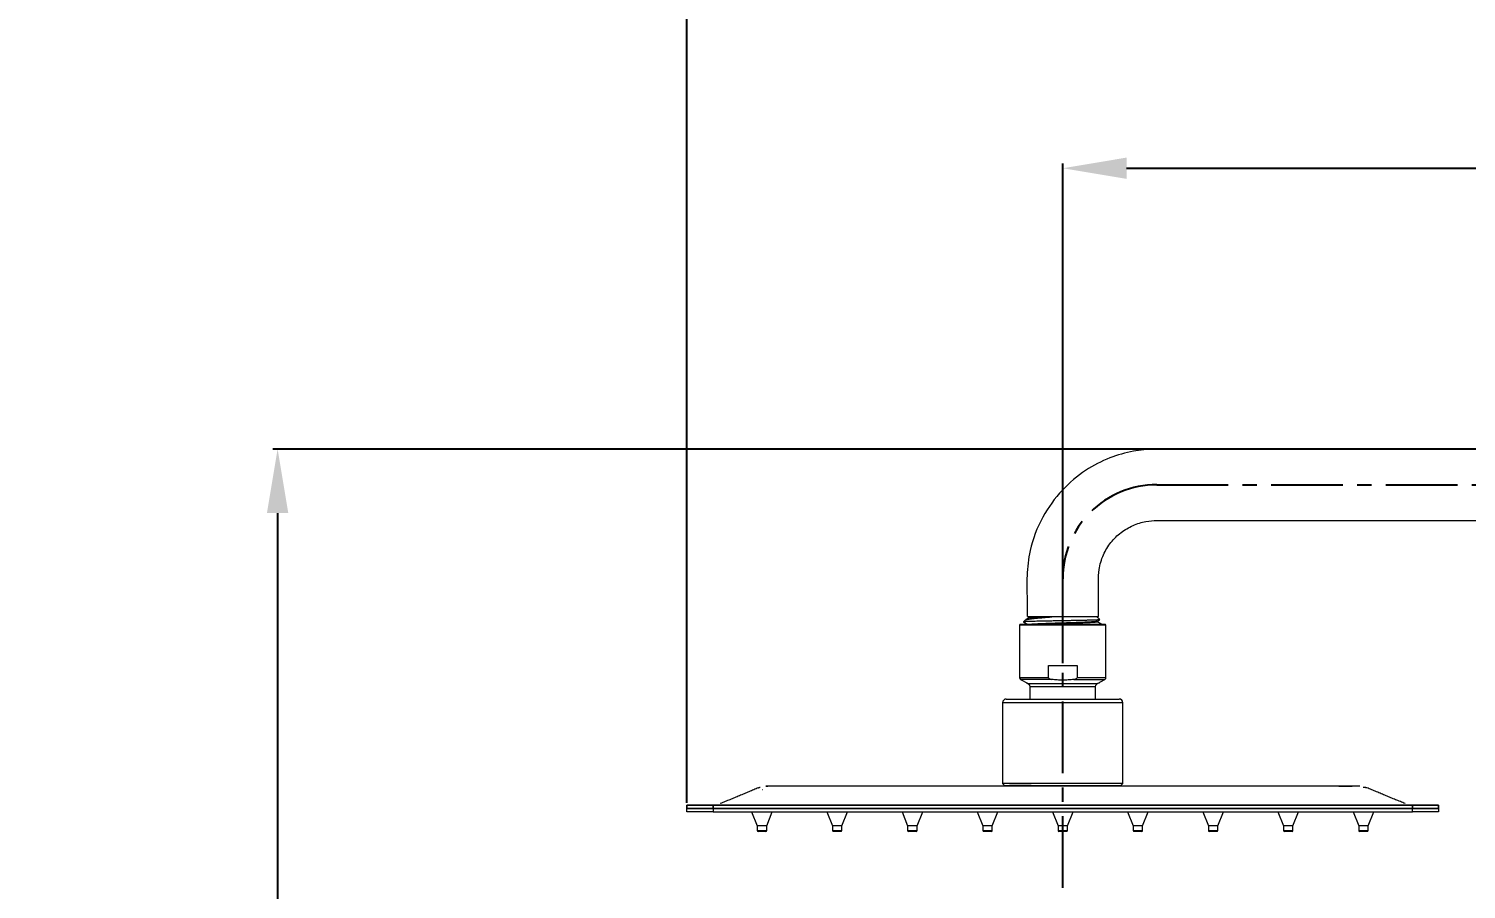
# Model space of a CAD drawing. Header units: millimetres. Extents: x 2915 to 5291, y 1031 to 4391.
# Drawn here: x 4157.3 to 4539.6, y 3016.4 to 3245.3 of the extents above; entities that cross this region are included whole.
import ezdxf

# ---------------------------------------------------------------- set-up
doc = ezdxf.new("R2010")
doc.units = ezdxf.units.MM
doc.linetypes.add('CENTERX2', pattern=[20.32, 12.7, -2.54, 2.54, -2.54])
doc.layers.add('CENTER', color=1, linetype='CENTERX2')
doc.styles.get("Standard").update_dxf_attribs({"font": 'arial.ttf'})
doc.dimstyles.new('ISO-25', dxfattribs={"dimtxt": 17, "dimasz": 17, "dimexe": 1.25, "dimexo": 0.625, "dimgap": 5, "dimtad": 1, "dimtih": 1, "dimtoh": 1, "dimdec": 1, "dimdsep": 46, "dimtxsty": 'Standard', "dimcen": 0, "dimclrd": 3, "dimclre": 3, "dimclrt": 4, "dimadec": 0, "dimazin": 0, "dimtfac": 1, "dimtdec": 1, "dimtmove": 0, "dimatfit": 3, "dimfxl": 1, "dimarcsym": 0})

# ---------------------------------------------------------------- blocks, each defined once
blk = doc.blocks.new('*D4')
at = {"color": 3, "lineweight": -2, "transparency": 16777216}
for p, q in [((4332.29, 3039.37), (4332.29, 3286.19)), ((4349.29, 3284.94), (4572.27, 3284.94)), ((4862.62, 3284.94), (4639.64, 3284.94)), ((4879.62, 2887.91), (4879.62, 3286.19))]:
    blk.add_line(p, q, dxfattribs=at)
at = {"color": 3, "transparency": 16777216}
for points in [[(4349.29, 3287.77), (4349.29, 3282.11), (4332.29, 3284.94)], [(4862.62, 3287.77), (4862.62, 3282.11), (4879.62, 3284.94)]]:
    blk.add_solid(points, dxfattribs=at)
at = {"layer": 'Defpoints', "color": 0, "transparency": 16777216}
for p in [(4332.29, 3284.94), (4332.29, 3038.75), (4879.62, 2887.29)]:
    blk.add_point(p, dxfattribs=at)
at = {"color": 4, "transparency": 16777216, "insert": (4605.95, 3284.94), "char_height": 17, "attachment_point": 5}
blk.add_mtext('547.3', dxfattribs=at)
blk = doc.blocks.new('*D5')
at = {"color": 3, "lineweight": -2, "transparency": 16777216}
for p, q in [((4432.29, 3076.47), (4432.29, 3209.42)), ((4449.29, 3208.17), (4583.55, 3208.17)), ((4765.31, 3208.17), (4631.04, 3208.17)), ((4782.31, 3076.44), (4782.31, 3209.42))]:
    blk.add_line(p, q, dxfattribs=at)
at = {"color": 3, "transparency": 16777216}
for points in [[(4449.29, 3211.01), (4449.29, 3205.34), (4432.29, 3208.17)], [(4765.31, 3211.01), (4765.31, 3205.34), (4782.31, 3208.17)]]:
    blk.add_solid(points, dxfattribs=at)
at = {"layer": 'Defpoints', "color": 0, "transparency": 16777216}
for p in [(4782.31, 3208.17), (4432.29, 3075.85), (4782.31, 3075.82)]:
    blk.add_point(p, dxfattribs=at)
at = {"color": 4, "transparency": 16777216, "insert": (4607.3, 3208.17), "char_height": 17, "attachment_point": 5}
blk.add_mtext('350', dxfattribs=at)
blk = doc.blocks.new('*D11')
at = {"color": 3, "lineweight": -2, "transparency": 16777216}
for p, q in [((4462.48, 3133.45), (4222.2, 3133.45)), ((4223.45, 3116.45), (4223.45, 2549.91)), ((4223.45, 1951.09), (4223.45, 2517.62)), ((4801.67, 1934.09), (4222.2, 1934.09))]:
    blk.add_line(p, q, dxfattribs=at)
at = {"color": 3, "transparency": 16777216}
for points in [[(4220.61, 3116.45), (4226.28, 3116.45), (4223.45, 3133.45)], [(4220.61, 1951.09), (4226.28, 1951.09), (4223.45, 1934.09)]]:
    blk.add_solid(points, dxfattribs=at)
at = {"layer": 'Defpoints', "color": 0, "transparency": 16777216}
for p in [(4463.1, 3133.45), (4223.45, 1934.09), (4802.29, 1934.09)]:
    blk.add_point(p, dxfattribs=at)
at = {"color": 4, "transparency": 16777216, "insert": (4223.45, 2533.77), "char_height": 17, "attachment_point": 5}
blk.add_mtext('(1180~1430)', dxfattribs=at)

msp = doc.modelspace()

# ---------------------------------------------------------------- linework, layer by layer
msp.add_line((4653.55, 3133.45), (4369.6, 3133.45))
at = {"linetype": 'Continuous', "lineweight": 18, "extrusion": (0, 1, 0)}
for p, q in [((4420.99, 3086.85), (4420.79, 3086.65)), ((4420.79, 3086.65), (4420.79, 3072.64)), ((4443.79, 3086.65), (4420.79, 3086.65)), ((4420.99, 3086.85), (4443.59, 3086.85)), ((4422.36, 3088.02), (4421.83, 3087.49)), ((4423.29, 3088.95), (4422.98, 3088.64)), ((4427.36, 3088.82), (4429.4, 3088.82)), ((4442.12, 3088.12), (4441.29, 3088.95)), ((4441.42, 3087.55), (4441.42, 3087.61)), ((4443.79, 3086.65), (4443.59, 3086.85)), ((4443.79, 3072.64), (4443.79, 3086.65)), ((4428.48, 3075.85), (4436.1, 3075.85)), ((4428.48, 3072.64), (4428.48, 3075.85)), ((4436.1, 3075.85), (4436.1, 3072.64)), ((4429.36, 3072.2), (4421.05, 3072.2)), ((4421.05, 3072.2), (4423.08, 3071.1)), ((4435.22, 3072.2), (4443.53, 3072.2)), ((4441.5, 3071.1), (4443.53, 3072.2)), ((4417.29, 3066.97), (4447.29, 3066.97)), ((4423.54, 3070.25), (4423.54, 3066.97)), ((4441.04, 3066.97), (4441.04, 3070.25)), ((4416.29, 3065.97), (4416.29, 3044.47)), ((4448.29, 3044.47), (4448.29, 3065.97)), ((4432.29, 3044.47), (4416.29, 3044.47)), ((4416.29, 3044.47), (4416.79, 3043.97)), ((4416.79, 3043.97), (4432.29, 3043.97)), ((4423.92, 3043.92), (4418.12, 3043.92)), ((4433.09, 3043.75), (4431.52, 3043.75)), ((4448.29, 3044.47), (4432.29, 3044.47)), ((4432.29, 3043.97), (4447.79, 3043.97)), ((4446.29, 3043.75), (4446.52, 3043.97)), ((4447.79, 3043.97), (4448.29, 3044.47)), ((4332.29, 3037.85), (4339.29, 3037.85)), ((4332.29, 3036.95), (4332.29, 3037.85)), ((4339.29, 3036.95), (4332.29, 3036.95)), ((4339.29, 3037.85), (4525.29, 3037.85)), ((4339.29, 3036.95), (4525.29, 3036.95)), ((4349.54, 3036.95), (4351.04, 3033.25)), ((4353.54, 3033.25), (4355.04, 3036.95)), ((4369.54, 3036.95), (4371.04, 3033.25)), ((4373.54, 3033.25), (4375.04, 3036.95)), ((4389.54, 3036.95), (4391.04, 3033.25)), ((4393.54, 3033.25), (4395.04, 3036.95)), ((4409.54, 3036.95), (4411.04, 3033.25)), ((4413.54, 3033.25), (4415.04, 3036.95)), ((4429.54, 3036.95), (4431.04, 3033.25)), ((4433.54, 3033.25), (4435.04, 3036.95)), ((4449.54, 3036.95), (4451.04, 3033.25)), ((4453.54, 3033.25), (4455.04, 3036.95)), ((4469.54, 3036.95), (4471.04, 3033.25)), ((4473.54, 3033.25), (4475.04, 3036.95)), ((4489.54, 3036.95), (4491.04, 3033.25)), ((4493.54, 3033.25), (4495.04, 3036.95)), ((4509.54, 3036.95), (4511.04, 3033.25)), ((4513.54, 3033.25), (4515.04, 3036.95)), ((4525.29, 3037.85), (4532.29, 3037.85)), ((4532.29, 3036.95), (4525.29, 3036.95)), ((4532.29, 3037.85), (4532.29, 3036.95)), ((4351.04, 3033.25), (4351.04, 3031.95)), ((4352.29, 3033.25), (4351.04, 3033.25)), ((4353.54, 3033.25), (4352.29, 3033.25)), ((4353.54, 3031.95), (4353.54, 3033.25)), ((4371.04, 3033.25), (4371.04, 3031.95)), ((4372.29, 3033.25), (4371.04, 3033.25)), ((4373.54, 3033.25), (4372.29, 3033.25)), ((4373.54, 3031.95), (4373.54, 3033.25)), ((4391.04, 3033.25), (4391.04, 3031.95)), ((4392.29, 3033.25), (4391.04, 3033.25)), ((4393.54, 3033.25), (4392.29, 3033.25)), ((4393.54, 3031.95), (4393.54, 3033.25)), ((4411.04, 3033.25), (4411.04, 3031.95)), ((4412.29, 3033.25), (4411.04, 3033.25)), ((4413.54, 3033.25), (4412.29, 3033.25)), ((4413.54, 3031.95), (4413.54, 3033.25)), ((4431.04, 3033.25), (4431.04, 3031.95)), ((4432.29, 3033.25), (4431.04, 3033.25)), ((4433.54, 3033.25), (4432.29, 3033.25)), ((4433.54, 3031.95), (4433.54, 3033.25)), ((4451.04, 3033.25), (4451.04, 3031.95)), ((4452.29, 3033.25), (4451.04, 3033.25)), ((4453.54, 3033.25), (4452.29, 3033.25)), ((4453.54, 3031.95), (4453.54, 3033.25)), ((4471.04, 3033.25), (4471.04, 3031.95)), ((4472.29, 3033.25), (4471.04, 3033.25)), ((4473.54, 3033.25), (4472.29, 3033.25)), ((4473.54, 3031.95), (4473.54, 3033.25)), ((4492.29, 3033.25), (4491.04, 3033.25)), ((4491.04, 3033.25), (4491.04, 3031.95)), ((4493.54, 3033.25), (4492.29, 3033.25)), ((4493.54, 3031.95), (4493.54, 3033.25)), ((4511.04, 3033.25), (4511.04, 3031.95)), ((4512.29, 3033.25), (4511.04, 3033.25)), ((4513.54, 3033.25), (4512.29, 3033.25)), ((4513.54, 3031.95), (4513.54, 3033.25)), ((4353.34, 3031.75), (4351.24, 3031.75)), ((4373.34, 3031.75), (4371.24, 3031.75)), ((4393.34, 3031.75), (4391.24, 3031.75)), ((4413.34, 3031.75), (4411.24, 3031.75)), ((4433.34, 3031.75), (4431.24, 3031.75)), ((4453.34, 3031.75), (4451.24, 3031.75)), ((4473.34, 3031.75), (4471.24, 3031.75)), ((4493.34, 3031.75), (4491.24, 3031.75)), ((4513.34, 3031.75), (4511.24, 3031.75))]:
    msp.add_line(p, q, dxfattribs=at)
at = {"linetype": 'Continuous', "lineweight": 13, "extrusion": (0, 1, 0)}
for p, q in [((4428.48, 3072.64), (4420.79, 3072.64)), ((4443.79, 3072.64), (4436.1, 3072.64)), ((4441.04, 3070.25), (4423.54, 3070.25)), ((4448.29, 3065.97), (4416.29, 3065.97)), ((4339.29, 3037.85), (4339.29, 3036.95)), ((4525.29, 3036.95), (4525.29, 3037.85)), ((4351.04, 3031.95), (4353.54, 3031.95)), ((4371.04, 3031.95), (4373.54, 3031.95)), ((4391.04, 3031.95), (4393.54, 3031.95)), ((4411.04, 3031.95), (4413.54, 3031.95)), ((4431.04, 3031.95), (4433.54, 3031.95)), ((4451.04, 3031.95), (4453.54, 3031.95)), ((4471.04, 3031.95), (4473.54, 3031.95)), ((4491.04, 3031.95), (4493.54, 3031.95)), ((4511.04, 3031.95), (4513.54, 3031.95))]:
    msp.add_line(p, q, dxfattribs=at)
at = {"linetype": 'Continuous', "lineweight": 18}
for centre, radius, start, end in [((4421.29, 3072.64), 0.5, 180, 241.3895), ((4443.29, 3072.64), 0.5, 298.6105, 0), ((4417.29, 3065.97), 1, 90, 180), ((4447.29, 3065.97), 1, 0, 90), ((4351.24, 3031.95), 0.2, 180, 270), ((4353.34, 3031.95), 0.2, 270, 0), ((4371.24, 3031.95), 0.2, 180, 270), ((4373.34, 3031.95), 0.2, 270, 0), ((4391.24, 3031.95), 0.2, 180, 270), ((4393.34, 3031.95), 0.2, 270, 0), ((4411.24, 3031.95), 0.2, 180, 270), ((4413.34, 3031.95), 0.2, 270, 0), ((4431.24, 3031.95), 0.2, 180, 270), ((4433.34, 3031.95), 0.2, 270, 0), ((4451.24, 3031.95), 0.2, 180, 270), ((4453.34, 3031.95), 0.2, 270, 0), ((4471.24, 3031.95), 0.2, 180, 270), ((4473.34, 3031.95), 0.2, 270, 0), ((4491.24, 3031.95), 0.2, 180, 270), ((4493.34, 3031.95), 0.2, 270, 0), ((4511.24, 3031.95), 0.2, 180, 270), ((4513.34, 3031.95), 0.2, 270, 0)]:
    msp.add_arc(centre, radius, start, end, dxfattribs=at)
at = {"linetype": 'Continuous', "lineweight": 18, "extrusion": (0, 0, -1)}
for centre, start, end in [((-4422.54, 3070.25), 90, 180), ((-4442.04, 3070.25), 0, 90)]:
    msp.add_arc(centre, 1, start, end, dxfattribs=at)
at = {"linetype": 'Continuous', "lineweight": 18}
for points, degree, knots in [([(4791.79, 2879.29), (4791.79, 2881.67), (4791.79, 2884.04), (4791.79, 2886.42), (4791.79, 2917.27), (4791.79, 2948.11), (4791.79, 2978.96), (4791.79, 2980.46), (4791.79, 2987.6), (4791.79, 3000.58), (4791.79, 3018.09), (4791.79, 3035.22), (4791.8, 3051.68), (4791.78, 3066.68), (4791.81, 3079.56), (4791.74, 3090.09), (4791.99, 3099.27), (4790.98, 3108.15), (4787.47, 3116.31), (4782.33, 3123.08), (4775.4, 3128.66), (4766.75, 3132.61), (4757.47, 3133.63), (4748.54, 3133.4), (4739.91, 3133.46), (4725.54, 3133.44), (4704.88, 3133.45), (4677.87, 3133.45), (4650.23, 3133.45), (4622.86, 3133.45), (4596, 3133.45), (4571.55, 3133.45), (4549.22, 3133.45), (4528.86, 3133.45), (4508.78, 3133.45), (4493.12, 3133.45), (4482.07, 3133.44), (4475.33, 3133.44), (4468.95, 3133.46), (4462.76, 3133.42), (4456.83, 3133.56), (4450.74, 3133.02), (4444.51, 3131.2), (4437.98, 3127.87), (4431.78, 3122.57), (4426.53, 3115.37), (4423.52, 3107.41), (4422.68, 3100.21), (4422.82, 3094.36), (4422.79, 3090.75), (4422.79, 3088.95)], 3, [-0.185258, -0.185258, -0.185258, -0.185258, -0.172004, -0.172004, -0.172004, 0, 0, 0, 0.008359, 0.039836, 0.07238, 0.105992, 0.135347, 0.164202, 0.189643, 0.207147, 0.222891, 0.240881, 0.256479, 0.271816, 0.287865, 0.305605, 0.324044, 0.339334, 0.355465, 0.372162, 0.419444, 0.470697, 0.522747, 0.573608, 0.62328, 0.672525, 0.709952, 0.747809, 0.786061, 0.821935, 0.835127, 0.84766, 0.859533, 0.870719, 0.882187, 0.892562, 0.904665, 0.918177, 0.933135, 0.949697, 0.967381, 0.979911, 0.989928, 1, 1, 1, 1]), ([(4441.79, 3088.95), (4441.79, 3090.52), (4441.8, 3093.62), (4441.77, 3097.77), (4441.84, 3101.73), (4442.96, 3105.31), (4444.94, 3108.72), (4447.72, 3111.35), (4450.9, 3113.24), (4455.16, 3114.57), (4460.8, 3114.39), (4467.49, 3114.47), (4474.52, 3114.44), (4486.22, 3114.45), (4507.9, 3114.45), (4537.9, 3114.45), (4571.27, 3114.45), (4604.66, 3114.45), (4640.15, 3114.44), (4678.65, 3114.46), (4711.28, 3114.42), (4737, 3114.49), (4750.35, 3114.35), (4758.09, 3114.5), (4761.51, 3114.05), (4765.12, 3112.69), (4768.76, 3109.81), (4771.49, 3105.83), (4773.07, 3100.45), (4772.68, 3093.77), (4772.83, 3086.05), (4772.78, 3077.82), (4772.8, 3063.89), (4772.79, 3048.71), (4772.79, 3032.29), (4772.79, 3019.8), (4772.79, 3006.05), (4772.79, 2992.25), (4772.79, 2982.96), (4772.79, 2978.95), (4772.79, 2958.34), (4772.79, 2937.73), (4772.79, 2917.12), (4772.79, 2907.14), (4772.79, 2897.16), (4772.79, 2887.18), (4772.79, 2885.37), (4772.79, 2883.57), (4772.79, 2881.77), (4772.79, 2880.94), (4772.79, 2880.12), (4772.79, 2879.29)], 3, [0, 0, 0, 0, 0.009831, 0.019451, 0.026022, 0.034549, 0.042641, 0.050464, 0.058252, 0.06571, 0.07806, 0.093252, 0.107737, 0.1221, 0.166601, 0.243614, 0.310113, 0.375758, 0.452932, 0.532505, 0.617049, 0.657512, 0.69365, 0.700755, 0.705967, 0.715231, 0.724541, 0.73463, 0.744978, 0.759083, 0.776201, 0.793486, 0.810627, 0.863522, 0.888629, 0.913545, 0.941793, 0.974818, 1, 1, 1, 1.129179, 1.129179, 1.129179, 1.191726, 1.191726, 1.191726, 1.203022, 1.203022, 1.203022, 1.208206, 1.208206, 1.208206, 1.208206]), ([(4442.17, 3088.05), (4442.17, 3088.05), (4442.16, 3088.05), (4442.15, 3088.04), (4442.14, 3088.04), (4442.13, 3088.04), (4442.11, 3088.04), (4442.08, 3088.03), (4442.05, 3088.03), (4441.94, 3088.02), (4441.85, 3088.01), (4441.63, 3087.99), (4441.5, 3087.99), (4441.32, 3087.98), (4441.3, 3087.98), (4441.26, 3087.98), (4441.24, 3087.98), (4441.18, 3087.97), (4441.05, 3087.97), (4440.91, 3087.96), (4440.62, 3087.95), (4440.41, 3087.95), (4439.95, 3087.93), (4439.71, 3087.92), (4439.41, 3087.92), (4439.38, 3087.92), (4439.31, 3087.91), (4439.21, 3087.91), (4438.96, 3087.91), (4438.75, 3087.9), (4438.31, 3087.89), (4438, 3087.88), (4437.37, 3087.87), (4437.04, 3087.86), (4436.61, 3087.85), (4436.52, 3087.85), (4436.34, 3087.85), (4436.08, 3087.84), (4435.82, 3087.84), (4435.28, 3087.83), (4434.92, 3087.82), (4434.36, 3087.81), (4434.17, 3087.81), (4433.89, 3087.8), (4433.75, 3087.8), (4433.6, 3087.8), (4433.51, 3087.79), (4433.46, 3087.79), (4433.03, 3087.79), (4432.65, 3087.78), (4431.89, 3087.76), (4431.5, 3087.76), (4430.93, 3087.75), (4430.74, 3087.74), (4430.46, 3087.74), (4430.32, 3087.74), (4430.18, 3087.73), (4430.08, 3087.73), (4430.03, 3087.73), (4429.61, 3087.72), (4429.24, 3087.72), (4428.52, 3087.7), (4428.16, 3087.7), (4427.64, 3087.69), (4427.47, 3087.68), (4427.22, 3087.68), (4427.09, 3087.68), (4426.97, 3087.67), (4426.88, 3087.67), (4426.84, 3087.67), (4426.47, 3087.66), (4426.15, 3087.66), (4425.55, 3087.64), (4425.26, 3087.64), (4424.85, 3087.62), (4424.72, 3087.62), (4424.52, 3087.62), (4424.42, 3087.61), (4424.33, 3087.61), (4424.27, 3087.61), (4424.24, 3087.61), (4423.96, 3087.6), (4423.73, 3087.59), (4423.32, 3087.58), (4423.12, 3087.57), (4422.87, 3087.56), (4422.78, 3087.56), (4422.67, 3087.56), (4422.61, 3087.55), (4422.56, 3087.55), (4422.52, 3087.55), (4422.51, 3087.55), (4422.35, 3087.54), (4422.24, 3087.53), (4422.05, 3087.52), (4421.98, 3087.51), (4421.87, 3087.5), (4421.84, 3087.49), (4421.83, 3087.48), (4421.83, 3087.48), (4421.83, 3087.48), (4421.83, 3087.48), (4421.83, 3087.48), (4421.83, 3087.48), (4421.83, 3087.48)], 3, [0, 0, 0, 0, 0.009243, 0.009243, 0.018234, 0.018234, 0.027225, 0.027225, 0.045207, 0.045207, 0.081172, 0.081172, 0.117137, 0.117137, 0.121633, 0.121633, 0.126128, 0.126128, 0.135119, 0.153102, 0.153102, 0.189067, 0.189067, 0.225031, 0.225031, 0.229527, 0.229527, 0.234023, 0.243014, 0.260996, 0.260996, 0.296961, 0.296961, 0.332926, 0.332926, 0.341917, 0.341917, 0.350908, 0.36889, 0.36889, 0.404855, 0.404855, 0.422838, 0.422838, 0.431829, 0.436324, 0.436324, 0.44082, 0.44082, 0.476785, 0.476785, 0.512749, 0.512749, 0.530732, 0.530732, 0.539723, 0.544219, 0.544219, 0.548714, 0.548714, 0.584679, 0.584679, 0.620644, 0.620644, 0.638626, 0.638626, 0.647617, 0.652113, 0.652113, 0.656609, 0.656609, 0.692573, 0.692573, 0.728538, 0.728538, 0.74652, 0.74652, 0.755512, 0.760007, 0.760007, 0.764503, 0.764503, 0.800468, 0.800468, 0.836432, 0.836432, 0.854415, 0.854415, 0.863406, 0.867902, 0.867902, 0.872397, 0.872397, 0.908362, 0.908362, 0.944327, 0.944327, 0.980291, 0.980291, 0.989283, 0.989283, 0.998274, 0.998274, 1, 1, 1, 1]), ([(4422.31, 3087.97), (4422.32, 3087.97), (4422.32, 3087.98), (4422.35, 3087.99), (4422.37, 3088.01), (4422.46, 3088.05), (4422.55, 3088.08), (4422.69, 3088.11), (4422.74, 3088.12), (4422.79, 3088.14), (4422.82, 3088.14), (4422.84, 3088.15), (4422.92, 3088.16), (4423, 3088.18), (4423.16, 3088.21), (4423.25, 3088.22), (4423.43, 3088.25), (4423.53, 3088.27), (4423.84, 3088.31), (4424.07, 3088.34), (4424.36, 3088.37), (4424.39, 3088.37), (4424.45, 3088.38), (4424.49, 3088.39), (4424.59, 3088.4), (4424.79, 3088.42), (4425.14, 3088.46), (4425.44, 3088.49), (4425.75, 3088.52), (4426.07, 3088.54), (4426.4, 3088.57), (4426.66, 3088.6), (4426.75, 3088.6), (4426.88, 3088.62), (4426.93, 3088.62), (4427.02, 3088.63), (4427.06, 3088.63), (4427.47, 3088.66), (4427.84, 3088.7), (4428.41, 3088.74), (4428.6, 3088.76), (4429, 3088.79), (4429.19, 3088.8), (4429.4, 3088.82)], 3, [0, 0, 0, 0, 0.018316, 0.018316, 0.069983, 0.069983, 0.173319, 0.173319, 0.199152, 0.212069, 0.212069, 0.224986, 0.224986, 0.276654, 0.276654, 0.328321, 0.328321, 0.379989, 0.379989, 0.483324, 0.483324, 0.496241, 0.496241, 0.509158, 0.509158, 0.534992, 0.586659, 0.638327, 0.638327, 0.689994, 0.741662, 0.741662, 0.767496, 0.767496, 0.780413, 0.780413, 0.79333, 0.79333, 0.896665, 0.896665, 0.948332, 0.948332, 1, 1, 1, 1]), ([(4422.95, 3088.95), (4423.06, 3088.95), (4423.56, 3088.95), (4425.37, 3088.95), (4428.19, 3088.95), (4430.57, 3088.95), (4432.29, 3088.95), (4434.02, 3088.95), (4436.39, 3088.95), (4439.21, 3088.95), (4441.02, 3088.95), (4441.69, 3088.95), (4441.84, 3088.95), (4441.74, 3088.95), (4441.63, 3088.95)], 3, [0, 0, 0, 0, 0.0625, 0.1875, 0.3125, 0.375, 0.4375, 0.5, 0.5625, 0.6875, 0.8125, 0.875, 0.9375, 1, 1, 1, 1]), ([(4427.36, 3088.82), (4427.03, 3088.81), (4426.72, 3088.8), (4426.13, 3088.79), (4425.84, 3088.78), (4425.44, 3088.77), (4425.31, 3088.76), (4425.16, 3088.76), (4425.13, 3088.76), (4425.07, 3088.76), (4425.03, 3088.76), (4424.94, 3088.75), (4424.89, 3088.75), (4424.6, 3088.74), (4424.39, 3088.73), (4424.01, 3088.72), (4423.84, 3088.71), (4423.65, 3088.7), (4423.62, 3088.7), (4423.55, 3088.7), (4423.52, 3088.69), (4423.42, 3088.69), (4423.37, 3088.68), (4423.21, 3088.67), (4423.13, 3088.67), (4423.02, 3088.65), (4422.99, 3088.64), (4422.98, 3088.63), (4422.98, 3088.63), (4422.98, 3088.63)], 3, [0, 0, 0, 0, 0.124548, 0.124548, 0.249097, 0.249097, 0.311371, 0.311371, 0.32694, 0.32694, 0.342508, 0.342508, 0.373645, 0.373645, 0.498194, 0.498194, 0.622742, 0.622742, 0.65388, 0.65388, 0.685017, 0.685017, 0.747291, 0.747291, 0.871839, 0.871839, 0.996388, 0.996388, 1, 1, 1, 1]), ([(4423.42, 3088.53), (4423.42, 3088.53), (4423.43, 3088.53), (4423.44, 3088.53), (4423.51, 3088.54), (4423.64, 3088.55), (4423.78, 3088.56), (4423.93, 3088.58), (4424.09, 3088.59), (4424.28, 3088.6), (4424.43, 3088.61), (4424.48, 3088.61), (4424.59, 3088.62), (4424.64, 3088.62), (4424.93, 3088.64), (4425.17, 3088.65), (4425.56, 3088.67), (4425.7, 3088.68), (4425.98, 3088.69), (4426.13, 3088.7), (4426.36, 3088.71), (4426.47, 3088.71), (4426.59, 3088.72), (4426.67, 3088.72), (4426.71, 3088.72), (4426.91, 3088.73), (4427.07, 3088.74), (4427.58, 3088.75), (4427.92, 3088.77), (4428.46, 3088.79), (4428.64, 3088.79), (4429.02, 3088.81), (4429.2, 3088.81), (4429.4, 3088.82)], 3, [0, 0, 0, 0, 0.006644, 0.006644, 0.022929, 0.088067, 0.153205, 0.153205, 0.218343, 0.283481, 0.283481, 0.31605, 0.31605, 0.348619, 0.348619, 0.478895, 0.478895, 0.544033, 0.544033, 0.609171, 0.609171, 0.64174, 0.658025, 0.658025, 0.67431, 0.67431, 0.739448, 0.739448, 0.869724, 0.869724, 0.934862, 0.934862, 1, 1, 1, 1]), ([(4441.41, 3087.61), (4441.4, 3087.6), (4441.4, 3087.6), (4441.36, 3087.59), (4441.31, 3087.57), (4441.2, 3087.56), (4441.18, 3087.56), (4441.14, 3087.55), (4441.13, 3087.55), (4441.1, 3087.55), (4441.04, 3087.54), (4440.96, 3087.53), (4440.83, 3087.52), (4440.75, 3087.51), (4440.6, 3087.5), (4440.43, 3087.49), (4440.23, 3087.47), (4440.08, 3087.46), (4440.03, 3087.46), (4439.94, 3087.46), (4439.92, 3087.45), (4439.86, 3087.45), (4439.83, 3087.45), (4439.57, 3087.43), (4439.32, 3087.42), (4438.92, 3087.4), (4438.78, 3087.4), (4438.5, 3087.38), (4438.35, 3087.38), (4438.12, 3087.37), (4438, 3087.36), (4437.88, 3087.36), (4437.8, 3087.36), (4437.76, 3087.35), (4437.56, 3087.35), (4437.39, 3087.34), (4436.88, 3087.32), (4436.54, 3087.31), (4435.99, 3087.29), (4435.81, 3087.28), (4435.53, 3087.27), (4435.39, 3087.27), (4435.24, 3087.26), (4435.15, 3087.26), (4435.1, 3087.26), (4434.67, 3087.24), (4434.28, 3087.23), (4433.49, 3087.21), (4433.09, 3087.19), (4432.49, 3087.17), (4432.29, 3087.17), (4432.04, 3087.16), (4431.99, 3087.16), (4431.88, 3087.16), (4431.73, 3087.15), (4431.58, 3087.15), (4431.08, 3087.13), (4430.69, 3087.12), (4429.91, 3087.09), (4429.52, 3087.08), (4429.1, 3087.07), (4429.05, 3087.06), (4428.96, 3087.06), (4428.81, 3087.06), (4428.68, 3087.05), (4428.4, 3087.04), (4428.22, 3087.04), (4427.69, 3087.02), (4427.35, 3087), (4426.86, 3086.98), (4426.7, 3086.98), (4426.5, 3086.97), (4426.46, 3086.97), (4426.38, 3086.97), (4426.35, 3086.96), (4426.23, 3086.96), (4426.16, 3086.96), (4425.79, 3086.94), (4425.51, 3086.93), (4425, 3086.9), (4424.77, 3086.89), (4424.53, 3086.88), (4424.5, 3086.87), (4424.45, 3086.87), (4424.42, 3086.87), (4424.35, 3086.86), (4424.3, 3086.86), (4424.2, 3086.85), (4424.14, 3086.85), (4424.09, 3086.85)], 3, [0, 0, 0, 0, 0.007422, 0.007422, 0.057573, 0.057573, 0.070111, 0.070111, 0.076379, 0.076379, 0.082648, 0.107723, 0.107723, 0.132799, 0.132799, 0.157874, 0.182949, 0.182949, 0.195487, 0.195487, 0.201755, 0.201755, 0.208024, 0.208024, 0.258175, 0.258175, 0.28325, 0.28325, 0.308325, 0.308325, 0.320863, 0.327132, 0.327132, 0.3334, 0.3334, 0.358476, 0.358476, 0.408626, 0.408626, 0.433701, 0.433701, 0.446239, 0.452508, 0.452508, 0.458776, 0.458776, 0.508927, 0.508927, 0.559077, 0.559077, 0.584153, 0.584153, 0.590421, 0.590421, 0.59669, 0.609228, 0.609228, 0.659378, 0.659378, 0.709529, 0.709529, 0.715797, 0.715797, 0.722066, 0.734604, 0.734604, 0.759679, 0.759679, 0.80983, 0.80983, 0.834905, 0.834905, 0.841174, 0.841174, 0.847442, 0.847442, 0.85998, 0.85998, 0.91013, 0.91013, 0.960281, 0.960281, 0.96655, 0.96655, 0.972818, 0.972818, 0.985356, 0.985356, 1, 1, 1, 1]), ([(4425.32, 3086.85), (4425.4, 3086.85), (4425.47, 3086.85), (4425.62, 3086.86), (4425.69, 3086.86), (4425.8, 3086.87), (4425.83, 3086.87), (4425.91, 3086.87), (4425.94, 3086.88), (4426.27, 3086.89), (4426.58, 3086.9), (4427.22, 3086.93), (4427.56, 3086.94), (4428, 3086.96), (4428.09, 3086.96), (4428.27, 3086.97), (4428.36, 3086.97), (4428.64, 3086.98), (4428.82, 3086.98), (4429.38, 3087), (4429.76, 3087.02), (4430.35, 3087.04), (4430.54, 3087.04), (4430.84, 3087.05), (4430.99, 3087.06), (4431.14, 3087.06), (4431.24, 3087.06), (4431.29, 3087.07), (4431.74, 3087.08), (4432.14, 3087.09), (4432.94, 3087.12), (4433.34, 3087.13), (4433.83, 3087.15), (4433.98, 3087.15), (4434.13, 3087.16), (4434.23, 3087.16), (4434.28, 3087.16), (4434.53, 3087.17), (4434.72, 3087.17), (4435.3, 3087.19), (4435.67, 3087.21), (4436.4, 3087.23), (4436.75, 3087.24), (4437.14, 3087.26), (4437.18, 3087.26), (4437.27, 3087.26), (4437.4, 3087.27), (4437.52, 3087.27), (4437.77, 3087.28), (4437.92, 3087.29), (4438.39, 3087.31), (4438.68, 3087.32), (4439.09, 3087.34), (4439.22, 3087.35), (4439.38, 3087.35), (4439.42, 3087.36), (4439.48, 3087.36), (4439.57, 3087.36), (4439.66, 3087.37), (4439.95, 3087.38), (4440.16, 3087.4), (4440.54, 3087.42), (4440.7, 3087.44), (4440.86, 3087.45), (4440.88, 3087.45), (4440.91, 3087.45), (4440.93, 3087.46), (4440.98, 3087.46), (4441.01, 3087.46), (4441.09, 3087.47), (4441.15, 3087.48), (4441.28, 3087.5), (4441.34, 3087.51), (4441.4, 3087.53), (4441.41, 3087.54), (4441.42, 3087.54), (4441.42, 3087.55), (4441.42, 3087.55), (4441.42, 3087.55), (4441.42, 3087.56), (4441.42, 3087.56), (4441.41, 3087.56), (4441.41, 3087.56), (4441.41, 3087.57)], 3, [0, 0, 0, 0, 0.015678, 0.015678, 0.02892, 0.02892, 0.03554, 0.03554, 0.042161, 0.042161, 0.095127, 0.095127, 0.148093, 0.148093, 0.161335, 0.161335, 0.174576, 0.174576, 0.201059, 0.201059, 0.254026, 0.254026, 0.280509, 0.280509, 0.29375, 0.300371, 0.300371, 0.306992, 0.306992, 0.359958, 0.359958, 0.412924, 0.412924, 0.426165, 0.432786, 0.432786, 0.439407, 0.439407, 0.46589, 0.46589, 0.518856, 0.518856, 0.571822, 0.571822, 0.578443, 0.578443, 0.585064, 0.598305, 0.598305, 0.624788, 0.624788, 0.677754, 0.677754, 0.704238, 0.704238, 0.710858, 0.710858, 0.717479, 0.730721, 0.730721, 0.783687, 0.783687, 0.836653, 0.836653, 0.843274, 0.843274, 0.849894, 0.849894, 0.863136, 0.863136, 0.889619, 0.889619, 0.942585, 0.942585, 0.969068, 0.969068, 0.975689, 0.975689, 0.98231, 0.98231, 0.995551, 0.995551, 1, 1, 1, 1]), ([(4423.02, 3071.13), (4423.02, 3071.13), (4423.02, 3071.13), (4423.02, 3071.13), (4423.04, 3071.13), (4423.09, 3071.13), (4423.14, 3071.13), (4423.26, 3071.13), (4423.33, 3071.13), (4423.51, 3071.13), (4423.61, 3071.13), (4423.84, 3071.13), (4424.1, 3071.13), (4424.57, 3071.13), (4425.11, 3071.13), (4425.73, 3071.13), (4426.4, 3071.13), (4427.13, 3071.13), (4427.91, 3071.13), (4428.46, 3071.13), (4429.02, 3071.13), (4429.31, 3071.13), (4429.89, 3071.13), (4430.19, 3071.13), (4430.78, 3071.13), (4431.08, 3071.13), (4431.68, 3071.13), (4431.99, 3071.13), (4432.59, 3071.13), (4432.9, 3071.13), (4433.5, 3071.13), (4433.8, 3071.13), (4434.4, 3071.13), (4434.69, 3071.13), (4435.27, 3071.13), (4435.56, 3071.13), (4436.12, 3071.13), (4436.67, 3071.13), (4437.45, 3071.13), (4438.18, 3071.13), (4438.86, 3071.13), (4439.47, 3071.13), (4440.01, 3071.13), (4440.48, 3071.13), (4440.74, 3071.13), (4440.97, 3071.13), (4441.08, 3071.13), (4441.25, 3071.13), (4441.33, 3071.13), (4441.44, 3071.13), (4441.49, 3071.13), (4441.55, 3071.13), (4441.56, 3071.13), (4441.56, 3071.13)], 3, [0, 0, 0, 0, 0.00002, 0.00002, 0.03127, 0.03127, 0.062519, 0.062519, 0.093769, 0.093769, 0.125019, 0.125019, 0.156269, 0.187518, 0.218768, 0.250018, 0.281268, 0.312518, 0.343767, 0.375017, 0.375017, 0.406267, 0.406267, 0.437517, 0.437517, 0.468767, 0.468767, 0.500016, 0.500016, 0.531266, 0.531266, 0.562516, 0.562516, 0.593766, 0.593766, 0.625016, 0.625016, 0.656265, 0.687515, 0.718765, 0.750015, 0.781265, 0.812514, 0.843764, 0.875014, 0.875014, 0.906264, 0.906264, 0.937514, 0.937514, 0.968763, 0.968763, 1, 1, 1, 1]), ([(4428.48, 3072.64), (4428.48, 3072.63), (4428.48, 3072.62), (4428.49, 3072.6), (4428.49, 3072.59), (4428.5, 3072.56), (4428.51, 3072.54), (4428.53, 3072.51), (4428.54, 3072.51), (4428.55, 3072.49), (4428.56, 3072.48), (4428.59, 3072.46), (4428.6, 3072.45), (4428.63, 3072.43), (4428.64, 3072.42), (4428.66, 3072.41), (4428.67, 3072.4), (4428.69, 3072.39), (4428.71, 3072.38), (4428.77, 3072.35), (4428.81, 3072.34), (4428.89, 3072.31), (4428.93, 3072.29), (4429.02, 3072.27), (4429.06, 3072.26), (4429.19, 3072.23), (4429.27, 3072.22), (4429.36, 3072.2)], 3, [0, 0, 0, 0, 0.03125, 0.03125, 0.0625, 0.0625, 0.125, 0.125, 0.15625, 0.15625, 0.1875, 0.1875, 0.25, 0.25, 0.28125, 0.28125, 0.3125, 0.3125, 0.375, 0.375, 0.5, 0.5, 0.625, 0.625, 0.75, 0.75, 1, 1, 1, 1]), ([(4435.22, 3072.2), (4434.74, 3072.13), (4434.25, 3072.08), (4433.27, 3072.01), (4432.29, 3071.97), (4431.31, 3072.01), (4430.34, 3072.08), (4429.85, 3072.13), (4429.36, 3072.2)], 3, [0, 0, 0, 0, 0.25, 0.25, 0.5, 0.75, 0.75, 1, 1, 1, 1]), ([(4435.22, 3072.2), (4435.31, 3072.22), (4435.4, 3072.23), (4435.52, 3072.26), (4435.56, 3072.27), (4435.65, 3072.29), (4435.69, 3072.31), (4435.75, 3072.33), (4435.77, 3072.34), (4435.81, 3072.35), (4435.83, 3072.36), (4435.87, 3072.38), (4435.89, 3072.39), (4435.93, 3072.41), (4435.95, 3072.42), (4435.98, 3072.45), (4436, 3072.46), (4436.02, 3072.48), (4436.03, 3072.49), (4436.04, 3072.51), (4436.05, 3072.51), (4436.07, 3072.54), (4436.08, 3072.56), (4436.1, 3072.6), (4436.1, 3072.62), (4436.1, 3072.64)], 3, [0, 0, 0, 0, 0.25, 0.25, 0.375, 0.375, 0.5, 0.5, 0.5625, 0.5625, 0.625, 0.625, 0.6875, 0.6875, 0.75, 0.75, 0.8125, 0.8125, 0.84375, 0.84375, 0.875, 0.875, 0.9375, 0.9375, 1, 1, 1, 1]), ([(4511.29, 3043.75), (4511.29, 3043.75), (4511.29, 3043.75), (4511.29, 3043.75), (4511.29, 3043.75), (4511.29, 3043.75), (4511.29, 3043.75), (4511.29, 3043.75), (4511.29, 3043.75), (4511.29, 3043.75), (4511.3, 3043.75), (4511.29, 3043.75), (4511.29, 3043.75), (4511.29, 3043.75), (4511.29, 3043.75), (4511.29, 3043.75), (4511.29, 3043.75), (4511.28, 3043.75), (4511.28, 3043.75), (4511.27, 3043.75), (4511.27, 3043.75), (4511.25, 3043.75), (4511.24, 3043.75), (4511.21, 3043.75), (4511.19, 3043.75), (4511.08, 3043.75), (4510.95, 3043.75), (4510.64, 3043.75), (4510.46, 3043.75), (4510.22, 3043.75), (4510.17, 3043.75), (4510.1, 3043.75), (4510.09, 3043.75), (4510.06, 3043.75), (4510.05, 3043.75), (4510.01, 3043.75), (4509.99, 3043.75), (4509.86, 3043.75), (4509.76, 3043.75), (4509.25, 3043.75), (4508.84, 3043.75), (4505.18, 3043.75), (4501.93, 3043.75), (4495.42, 3043.75), (4492.17, 3043.75), (4482.4, 3043.75), (4475.89, 3043.75), (4456.37, 3043.75), (4443.35, 3043.75), (4417.31, 3043.75), (4404.29, 3043.75), (4384.77, 3043.75), (4378.26, 3043.75), (4368.49, 3043.75), (4365.24, 3043.75), (4360.36, 3043.75), (4358.73, 3043.75), (4356.7, 3043.75), (4356.29, 3043.75), (4355.68, 3043.75), (4355.47, 3043.75), (4355.07, 3043.75), (4354.86, 3043.75), (4354.61, 3043.75), (4354.56, 3043.75), (4354.48, 3043.75), (4354.46, 3043.75), (4354.42, 3043.75), (4354.41, 3043.75), (4354.38, 3043.75), (4354.37, 3043.75), (4354.31, 3043.75), (4354.26, 3043.75), (4354.17, 3043.75), (4354.13, 3043.75), (4353.9, 3043.75), (4353.74, 3043.75), (4353.48, 3043.75), (4353.38, 3043.75), (4353.31, 3043.75), (4353.3, 3043.75), (4353.29, 3043.75), (4353.29, 3043.75), (4353.29, 3043.75), (4353.29, 3043.75), (4353.29, 3043.75), (4353.29, 3043.75), (4353.29, 3043.75), (4353.29, 3043.75), (4353.3, 3043.75), (4353.29, 3043.75), (4353.29, 3043.75), (4353.29, 3043.75), (4353.29, 3043.75), (4353.29, 3043.75), (4353.29, 3043.75)], 3, [0, 0, 0, 0, 0.079617, 0.079617, 0.128411, 0.128411, 0.152807, 0.152807, 0.155857, 0.155857, 0.158907, 0.158907, 0.159669, 0.159669, 0.16005, 0.16005, 0.160241, 0.160241, 0.160432, 0.160432, 0.160813, 0.160813, 0.161194, 0.161194, 0.161956, 0.161956, 0.165006, 0.165006, 0.168056, 0.168056, 0.168818, 0.168818, 0.169009, 0.169009, 0.169199, 0.169199, 0.16958, 0.16958, 0.171105, 0.171105, 0.177204, 0.177204, 0.225998, 0.225998, 0.274792, 0.274792, 0.37238, 0.37238, 0.567556, 0.567556, 0.762732, 0.762732, 0.86032, 0.86032, 0.909114, 0.909114, 0.933511, 0.933511, 0.93961, 0.93961, 0.94266, 0.94266, 0.945709, 0.945709, 0.946472, 0.946472, 0.946853, 0.946853, 0.947043, 0.947043, 0.947234, 0.947234, 0.947996, 0.947996, 0.948759, 0.948759, 0.951808, 0.951808, 0.954858, 0.954858, 0.95562, 0.95562, 0.955811, 0.955811, 0.956002, 0.956002, 0.956383, 0.956383, 0.957908, 0.957908, 0.970106, 0.970106, 0.982305, 0.982305, 1, 1, 1, 1]), ([(4353.29, 3043.75), (4353.29, 3043.75), (4353.29, 3043.75), (4353.29, 3043.75), (4353.29, 3043.75), (4353.29, 3043.75), (4353.29, 3043.75), (4353.29, 3043.75), (4353.29, 3043.75), (4353.3, 3043.75), (4353.3, 3043.75), (4353.3, 3043.75), (4353.3, 3043.75), (4353.31, 3043.75), (4353.32, 3043.75), (4353.33, 3043.75), (4353.34, 3043.75), (4353.39, 3043.75), (4353.44, 3043.75), (4353.58, 3043.75), (4353.69, 3043.75), (4353.82, 3043.75)], 3, [0, 0, 0, 0, 0.340222, 0.340222, 0.457704, 0.457704, 0.575186, 0.575186, 0.604556, 0.604556, 0.619241, 0.619241, 0.633926, 0.633926, 0.663297, 0.663297, 0.692667, 0.692667, 0.810149, 0.810149, 1, 1, 1, 1]), ([(4423.92, 3043.92), (4424.26, 3043.92), (4424.95, 3043.93), (4425.68, 3043.94), (4426.15, 3043.95), (4426.24, 3043.95), (4426.43, 3043.95), (4426.53, 3043.95), (4426.81, 3043.95), (4427, 3043.96), (4427.58, 3043.96), (4428.04, 3043.97), (4428.51, 3043.97), (4428.58, 3043.97)], 3, [0, 0, 0, 0, 0.239464, 0.478927, 0.478927, 0.538793, 0.538793, 0.598659, 0.598659, 0.718391, 0.718391, 0.957855, 1, 1, 1, 1]), ([(4423.92, 3043.92), (4424.16, 3043.92), (4424.66, 3043.93), (4425.42, 3043.95), (4425.95, 3043.96), (4426.36, 3043.97), (4426.49, 3043.97), (4426.68, 3043.97), (4426.73, 3043.97), (4426.78, 3043.97)], 3, [0, 0, 0, 0, 0.271739, 0.543478, 0.815217, 0.815217, 0.951087, 0.951087, 1, 1, 1, 1]), ([(4352.51, 3042.85), (4352.51, 3042.85), (4352.51, 3042.85), (4352.51, 3042.85), (4352.51, 3042.85), (4352.51, 3042.85), (4352.51, 3042.85), (4352.51, 3042.85), (4352.51, 3042.85), (4352.51, 3042.85), (4352.51, 3042.85), (4352.51, 3042.85), (4352.51, 3042.85), (4352.51, 3042.85), (4352.5, 3042.85), (4352.5, 3042.85), (4352.5, 3042.85), (4352.5, 3042.85), (4352.5, 3042.85), (4352.5, 3042.85), (4352.5, 3042.85), (4352.5, 3042.85), (4352.5, 3042.85), (4352.5, 3042.85), (4352.5, 3042.85), (4352.5, 3042.85), (4352.5, 3042.85), (4352.5, 3042.85), (4352.5, 3042.85), (4352.49, 3042.85), (4352.49, 3042.85), (4352.49, 3042.85), (4352.49, 3042.85), (4352.49, 3042.85), (4352.49, 3042.85), (4352.49, 3042.85), (4352.49, 3042.85), (4352.49, 3042.85), (4352.49, 3042.85), (4352.49, 3042.85), (4352.49, 3042.85), (4352.49, 3042.85), (4352.49, 3042.85), (4352.49, 3042.85), (4352.49, 3042.85), (4352.49, 3042.85), (4352.49, 3042.85), (4352.48, 3042.85), (4352.48, 3042.85), (4352.48, 3042.85), (4352.48, 3042.85), (4352.48, 3042.85), (4352.48, 3042.85), (4352.48, 3042.85), (4352.48, 3042.85), (4352.48, 3042.85), (4352.48, 3042.85), (4352.48, 3042.85), (4352.48, 3042.85), (4352.48, 3042.85), (4352.48, 3042.85), (4352.48, 3042.85), (4352.48, 3042.85), (4352.48, 3042.85), (4352.48, 3042.85), (4352.48, 3042.85), (4352.48, 3042.85), (4352.47, 3042.85), (4352.47, 3042.85), (4352.47, 3042.85), (4352.47, 3042.85), (4352.47, 3042.85), (4352.47, 3042.85), (4352.47, 3042.85), (4352.47, 3042.85), (4352.47, 3042.85), (4352.47, 3042.85), (4352.47, 3042.85), (4352.47, 3042.85), (4352.47, 3042.85), (4352.47, 3042.85), (4352.47, 3042.85), (4352.47, 3042.85), (4352.47, 3042.85), (4352.47, 3042.85), (4352.47, 3042.85), (4352.47, 3042.85), (4352.47, 3042.85), (4352.47, 3042.85), (4352.47, 3042.85), (4352.47, 3042.85), (4352.47, 3042.85), (4352.47, 3042.85), (4352.47, 3042.85), (4352.47, 3042.85), (4352.46, 3042.85), (4352.46, 3042.85), (4352.46, 3042.85), (4352.46, 3042.85), (4352.46, 3042.85), (4352.46, 3042.85), (4352.46, 3042.85), (4352.46, 3042.85), (4352.46, 3042.85), (4352.46, 3042.85), (4352.46, 3042.85), (4352.46, 3042.85), (4352.46, 3042.85), (4352.46, 3042.85), (4352.46, 3042.85), (4352.46, 3042.85), (4352.46, 3042.85), (4352.46, 3042.85), (4352.46, 3042.85), (4352.46, 3042.85), (4352.46, 3042.85), (4352.46, 3042.85), (4352.46, 3042.85), (4352.46, 3042.85), (4352.46, 3042.85), (4352.46, 3042.85), (4352.46, 3042.85), (4352.46, 3042.85), (4352.46, 3042.85), (4352.46, 3042.85), (4352.46, 3042.85), (4352.46, 3042.85), (4352.46, 3042.85), (4352.46, 3042.85), (4352.46, 3042.85), (4352.46, 3042.85), (4352.46, 3042.85)], 3, [0, 0, 0, 0, 0.007371, 0.007371, 0.021319, 0.021319, 0.035322, 0.035322, 0.04938, 0.04938, 0.063493, 0.063493, 0.077662, 0.077662, 0.091887, 0.091887, 0.106167, 0.106167, 0.120502, 0.120502, 0.134894, 0.134894, 0.149341, 0.149341, 0.163843, 0.163843, 0.178402, 0.178402, 0.193017, 0.193017, 0.207687, 0.207687, 0.222414, 0.222414, 0.237197, 0.237197, 0.252036, 0.252036, 0.266931, 0.266931, 0.281883, 0.281883, 0.29689, 0.29689, 0.311955, 0.311955, 0.327075, 0.327075, 0.342252, 0.342252, 0.357486, 0.357486, 0.372777, 0.372777, 0.388124, 0.388124, 0.403527, 0.403527, 0.418988, 0.418988, 0.434505, 0.434505, 0.450079, 0.450079, 0.46571, 0.46571, 0.481398, 0.481398, 0.497143, 0.497143, 0.512944, 0.512944, 0.528803, 0.528803, 0.544719, 0.544719, 0.560692, 0.560692, 0.576723, 0.576723, 0.59281, 0.59281, 0.608955, 0.608955, 0.625157, 0.625157, 0.641416, 0.641416, 0.657733, 0.657733, 0.674107, 0.674107, 0.690539, 0.690539, 0.707028, 0.707028, 0.723574, 0.723574, 0.740178, 0.740178, 0.75684, 0.75684, 0.773559, 0.773559, 0.790336, 0.790336, 0.80717, 0.80717, 0.824062, 0.824062, 0.841012, 0.841012, 0.85802, 0.85802, 0.875085, 0.875085, 0.892208, 0.892208, 0.909389, 0.909389, 0.926628, 0.926628, 0.943925, 0.943925, 0.961279, 0.961279, 0.978692, 0.978692, 0.996162, 0.996162, 1, 1, 1, 1]), ([(4512.21, 3043.52), (4512.21, 3043.52), (4512.21, 3043.52), (4512.21, 3043.52), (4512.22, 3043.52), (4512.22, 3043.52), (4512.22, 3043.52), (4512.23, 3043.52), (4512.23, 3043.52), (4512.24, 3043.52), (4512.24, 3043.52), (4512.25, 3043.52), (4512.25, 3043.52), (4512.25, 3043.52), (4512.26, 3043.52), (4512.26, 3043.52), (4512.26, 3043.52), (4512.27, 3043.52), (4512.27, 3043.52), (4512.28, 3043.52), (4512.28, 3043.52), (4512.28, 3043.52), (4512.29, 3043.52), (4512.29, 3043.52), (4512.29, 3043.52), (4512.3, 3043.52), (4512.3, 3043.52), (4512.31, 3043.52), (4512.31, 3043.52), (4512.31, 3043.52), (4512.32, 3043.52), (4512.32, 3043.52), (4512.32, 3043.52), (4512.33, 3043.52), (4512.33, 3043.52), (4512.34, 3043.52), (4512.34, 3043.51), (4512.34, 3043.51), (4512.35, 3043.51), (4512.35, 3043.51), (4512.35, 3043.51), (4512.36, 3043.51), (4512.36, 3043.51), (4512.37, 3043.51), (4512.37, 3043.51), (4512.37, 3043.51), (4512.38, 3043.51), (4512.38, 3043.51), (4512.38, 3043.51), (4512.39, 3043.51), (4512.39, 3043.51), (4512.4, 3043.51), (4512.4, 3043.51), (4512.4, 3043.51), (4512.41, 3043.51), (4512.41, 3043.51), (4512.41, 3043.51), (4512.42, 3043.51), (4512.42, 3043.51), (4512.43, 3043.51), (4512.43, 3043.51), (4512.43, 3043.51), (4512.43, 3043.51), (4512.44, 3043.51), (4512.44, 3043.51), (4512.45, 3043.51), (4512.45, 3043.51), (4512.45, 3043.51), (4512.46, 3043.51), (4512.46, 3043.51), (4512.46, 3043.51), (4512.47, 3043.51), (4512.47, 3043.51), (4512.48, 3043.51), (4512.48, 3043.51), (4512.48, 3043.51), (4512.49, 3043.51), (4512.49, 3043.51), (4512.49, 3043.51), (4512.5, 3043.51), (4512.5, 3043.51), (4512.51, 3043.51), (4512.51, 3043.51), (4512.51, 3043.51), (4512.52, 3043.51), (4512.52, 3043.51), (4512.52, 3043.5), (4512.53, 3043.5), (4512.53, 3043.5), (4512.53, 3043.5), (4512.54, 3043.5), (4512.54, 3043.5), (4512.54, 3043.5), (4512.55, 3043.5), (4512.55, 3043.5), (4512.56, 3043.5), (4512.56, 3043.5), (4512.56, 3043.5), (4512.57, 3043.5), (4512.57, 3043.5), (4512.57, 3043.5), (4512.58, 3043.5), (4512.58, 3043.5), (4512.59, 3043.5), (4512.59, 3043.5), (4512.59, 3043.5), (4512.59, 3043.5), (4512.6, 3043.5), (4512.6, 3043.5), (4512.61, 3043.5), (4512.61, 3043.5), (4512.61, 3043.5), (4512.62, 3043.5), (4512.62, 3043.5), (4512.62, 3043.5), (4512.63, 3043.5), (4512.63, 3043.5), (4512.64, 3043.5), (4512.64, 3043.5), (4512.64, 3043.49), (4512.65, 3043.49), (4512.65, 3043.49), (4512.65, 3043.49), (4512.66, 3043.49), (4512.66, 3043.49), (4512.66, 3043.49), (4512.67, 3043.49), (4512.67, 3043.49), (4512.67, 3043.49), (4512.68, 3043.49), (4512.68, 3043.49), (4512.69, 3043.49), (4512.69, 3043.49), (4512.69, 3043.49), (4512.7, 3043.49), (4512.7, 3043.49), (4512.7, 3043.49), (4512.71, 3043.49), (4512.71, 3043.49), (4512.72, 3043.49), (4512.72, 3043.49), (4512.72, 3043.49), (4512.73, 3043.49), (4512.73, 3043.48), (4512.73, 3043.48), (4512.74, 3043.48), (4512.74, 3043.48), (4512.75, 3043.48), (4512.75, 3043.48), (4512.75, 3043.48), (4512.76, 3043.48), (4512.76, 3043.48), (4512.76, 3043.48), (4512.77, 3043.48), (4512.77, 3043.48), (4512.78, 3043.48), (4512.78, 3043.48), (4512.78, 3043.48), (4512.79, 3043.48), (4512.79, 3043.48), (4512.79, 3043.48), (4512.8, 3043.48), (4512.8, 3043.47), (4512.81, 3043.47), (4512.81, 3043.47), (4512.82, 3043.47), (4512.82, 3043.47), (4512.82, 3043.47), (4512.83, 3043.47), (4512.83, 3043.47), (4512.83, 3043.47), (4512.84, 3043.47), (4512.84, 3043.47), (4512.85, 3043.47), (4512.85, 3043.47), (4512.85, 3043.47), (4512.86, 3043.47), (4512.86, 3043.46), (4512.87, 3043.46), (4512.87, 3043.46), (4512.87, 3043.46), (4512.88, 3043.46), (4512.88, 3043.46), (4512.89, 3043.46), (4512.89, 3043.46), (4512.89, 3043.46), (4512.9, 3043.46), (4512.9, 3043.46), (4512.9, 3043.46), (4512.91, 3043.46), (4512.91, 3043.46), (4512.92, 3043.45), (4512.92, 3043.45), (4512.92, 3043.45), (4512.92, 3043.45), (4512.92, 3043.45)], 3, [0, 0, 0, 0, 0.000174, 0.000174, 0.010171, 0.010171, 0.02016, 0.02016, 0.030139, 0.030139, 0.040109, 0.040109, 0.050069, 0.050069, 0.06002, 0.06002, 0.069961, 0.069961, 0.079892, 0.079892, 0.089813, 0.089813, 0.099723, 0.099723, 0.108236, 0.108236, 0.115935, 0.115935, 0.12406, 0.12406, 0.132207, 0.132207, 0.140378, 0.140378, 0.148571, 0.148571, 0.156789, 0.156789, 0.165029, 0.165029, 0.173293, 0.173293, 0.181581, 0.181581, 0.189892, 0.189892, 0.198227, 0.198227, 0.206586, 0.206586, 0.214968, 0.214968, 0.223374, 0.223374, 0.231805, 0.231805, 0.240276, 0.240276, 0.248794, 0.248794, 0.257357, 0.257357, 0.265969, 0.265969, 0.274628, 0.274628, 0.283336, 0.283336, 0.292093, 0.292093, 0.300901, 0.300901, 0.30976, 0.30976, 0.31867, 0.31867, 0.327634, 0.327634, 0.336651, 0.336651, 0.345722, 0.345722, 0.354849, 0.354849, 0.364032, 0.364032, 0.373272, 0.373272, 0.38257, 0.38257, 0.391928, 0.391928, 0.401346, 0.401346, 0.410825, 0.410825, 0.420366, 0.420366, 0.42997, 0.42997, 0.43964, 0.43964, 0.449375, 0.449375, 0.459176, 0.459176, 0.469046, 0.469046, 0.478986, 0.478986, 0.488996, 0.488996, 0.499078, 0.499078, 0.509233, 0.509233, 0.519463, 0.519463, 0.52977, 0.52977, 0.540154, 0.540154, 0.550617, 0.550617, 0.561161, 0.561161, 0.571787, 0.571787, 0.582496, 0.582496, 0.593292, 0.593292, 0.604174, 0.604174, 0.615145, 0.615145, 0.626242, 0.626242, 0.637491, 0.637491, 0.648895, 0.648895, 0.660461, 0.660461, 0.672191, 0.672191, 0.68409, 0.68409, 0.696162, 0.696162, 0.708411, 0.708411, 0.72084, 0.72084, 0.733452, 0.733452, 0.746247, 0.746247, 0.759226, 0.759226, 0.77239, 0.77239, 0.785734, 0.785734, 0.799254, 0.799254, 0.812943, 0.812943, 0.826791, 0.826791, 0.840787, 0.840787, 0.854913, 0.854913, 0.869152, 0.869152, 0.883482, 0.883482, 0.897879, 0.897879, 0.912317, 0.912317, 0.92677, 0.92677, 0.941211, 0.941211, 0.955615, 0.955615, 0.969956, 0.969956, 0.984213, 0.984213, 0.998366, 0.998366, 1, 1, 1, 1]), ([(4339.29, 3038.75), (4339.06, 3038.75), (4338.6, 3038.75), (4337.92, 3038.75), (4337.26, 3038.75), (4336.61, 3038.75), (4335.99, 3038.75), (4335.4, 3038.75), (4334.84, 3038.75), (4334.33, 3038.75), (4333.87, 3038.75), (4333.46, 3038.75), (4333.11, 3038.75), (4332.81, 3038.75), (4332.58, 3038.75), (4332.41, 3038.75), (4332.31, 3038.75), (4332.29, 3038.75), (4332.29, 3038.75)], 3, [0, 0, 0, 0, 0.062514, 0.125027, 0.187541, 0.250055, 0.312568, 0.375082, 0.437596, 0.500109, 0.562623, 0.625137, 0.687651, 0.750164, 0.812678, 0.875192, 0.937705, 1, 1, 1, 1]), ([(4339.29, 3037.85), (4337.9, 3037.85), (4335.33, 3037.85), (4333.36, 3037.85), (4332.29, 3037.85), (4332.29, 3037.85)], 2, [0, 0, 0, 0.250045, 0.500089, 0.750134, 1, 1, 1]), ([(4525.29, 3038.75), (4526.68, 3038.75), (4529.26, 3038.75), (4531.23, 3038.75), (4532.29, 3038.75), (4532.29, 3038.75)], 2, [0, 0, 0, 0.250045, 0.500089, 0.750134, 1, 1, 1]), ([(4525.29, 3037.85), (4525.52, 3037.85), (4525.98, 3037.85), (4526.66, 3037.85), (4527.33, 3037.85), (4527.97, 3037.85), (4528.6, 3037.85), (4529.19, 3037.85), (4529.74, 3037.85), (4530.25, 3037.85), (4530.71, 3037.85), (4531.12, 3037.85), (4531.47, 3037.85), (4531.77, 3037.85), (4532, 3037.85), (4532.17, 3037.85), (4532.27, 3037.85), (4532.29, 3037.85), (4532.29, 3037.85)], 3, [0, 0, 0, 0, 0.062514, 0.125027, 0.187541, 0.250055, 0.312568, 0.375082, 0.437596, 0.500109, 0.562623, 0.625137, 0.687651, 0.750164, 0.812678, 0.875192, 0.937705, 1, 1, 1, 1])]:
    msp.add_open_spline(points, degree=degree, knots=knots, dxfattribs=at)
for points, degree in [([(4421.8, 3087.5), (4422.36, 3087.17), (4422.92, 3086.85)], 2), ([(4423.19, 3088.48), (4422.83, 3088.27), (4422.47, 3088.06)], 2), ([(4441.4, 3087.6), (4441.75, 3087.81), (4442.11, 3088.01)], 2), ([(4442.73, 3086.8), (4442.06, 3087.19), (4441.4, 3087.57)], 2), ([(4505.78, 3043.75), (4506.94, 3043.75), (4508.11, 3043.75), (4509.28, 3043.75)], 3), ([(4351.37, 3043.36), (4346.29, 3041.25), (4341.21, 3039.13)], 2), ([(4351.37, 3043.36), (4346.29, 3041.25), (4341.21, 3039.13)], 2), ([(4351.37, 3043.36), (4351.61, 3043.46), (4351.85, 3043.56)], 2), ([(4512.73, 3043.56), (4512.97, 3043.46), (4513.22, 3043.36)], 2), ([(4523.37, 3039.13), (4518.29, 3041.25), (4513.21, 3043.36)], 2), ([(4523.37, 3039.13), (4518.29, 3041.25), (4513.22, 3043.36)], 2), ([(4332.29, 3038.75), (4332.29, 3038.45), (4332.29, 3038.15), (4332.29, 3037.85)], 3), ([(4332.29, 3037.85), (4332.29, 3038.75)], 1), ([(4332.29, 3038.75), (4332.29, 3038.75), (4333.36, 3038.75), (4335.33, 3038.75), (4337.9, 3038.75), (4339.29, 3038.75)], 2), ([(4332.29, 3037.85), (4332.29, 3037.85), (4332.31, 3037.85), (4332.41, 3037.85), (4332.58, 3037.85), (4332.81, 3037.85), (4333.11, 3037.85), (4333.46, 3037.85), (4333.87, 3037.85), (4334.33, 3037.85), (4334.84, 3037.85), (4335.4, 3037.85), (4335.99, 3037.85), (4336.61, 3037.85), (4337.26, 3037.85), (4337.92, 3037.85), (4338.6, 3037.85), (4339.06, 3037.85), (4339.29, 3037.85)], 3), ([(4339.29, 3037.85), (4339.29, 3038.15), (4339.29, 3038.45), (4339.29, 3038.75)], 3), ([(4525.29, 3038.75), (4339.29, 3038.75)], 1), ([(4339.29, 3038.75), (4339.29, 3037.85)], 1), ([(4339.29, 3038.75), (4525.29, 3038.75)], 1), ([(4339.29, 3037.85), (4525.29, 3037.85)], 1), ([(4525.29, 3037.85), (4339.29, 3037.85)], 1), ([(4525.29, 3037.85), (4525.29, 3038.75)], 1), ([(4525.29, 3038.75), (4525.29, 3038.45), (4525.29, 3038.15), (4525.29, 3037.85)], 3), ([(4532.29, 3038.75), (4532.29, 3038.75), (4532.27, 3038.75), (4532.17, 3038.75), (4532, 3038.75), (4531.77, 3038.75), (4531.47, 3038.75), (4531.12, 3038.75), (4530.71, 3038.75), (4530.25, 3038.75), (4529.74, 3038.75), (4529.19, 3038.75), (4528.6, 3038.75), (4527.97, 3038.75), (4527.33, 3038.75), (4526.66, 3038.75), (4525.98, 3038.75), (4525.52, 3038.75), (4525.29, 3038.75)], 3), ([(4532.29, 3037.85), (4532.29, 3037.85), (4531.23, 3037.85), (4529.26, 3037.85), (4526.68, 3037.85), (4525.29, 3037.85)], 2), ([(4532.29, 3038.75), (4532.29, 3037.85)], 1), ([(4532.29, 3037.85), (4532.29, 3038.15), (4532.29, 3038.45), (4532.29, 3038.75)], 3)]:
    msp.add_open_spline(points, degree=degree, dxfattribs=at)
at = {"layer": 'CENTER', "ltscale": 1.5}
msp.add_lwpolyline([(4432.29, 3016.75), (4432.29, 3098.95, -0.414214), (4457.29, 3123.95), (4630.78, 3123.95), (4757.31, 3123.95, -0.414236), (4782.31, 3098.94), (4782.29, 2874.97), (4782.29, 1837.41)], format="xyb", dxfattribs=at)

# ---------------------------------------------------------------- dimensions: what is measured, and where the dimension line sits
for base, p1, p2, picture, middle in [((4332.29, 3284.94), (4879.62, 2887.29), (4332.29, 3038.75), '*D4', (4605.95, 3284.94)), ((4782.31, 3208.17), (4432.29, 3075.85), (4782.31, 3075.82), '*D5', (4607.3, 3208.17))]:
    dim = msp.add_linear_dim(base=base, p1=p1, p2=p2, dimstyle='ISO-25', override={"dimtad": 0})
    dim.commit()
    dim.dimension.update_dxf_attribs({"geometry": picture, "text_midpoint": middle})
dim = msp.add_linear_dim(base=(4223.45, 1934.09), p1=(4463.1, 3133.45), p2=(4802.29, 1934.09), angle=90, text='(1180~1430)', dimstyle='ISO-25')
dim.commit()
dim.dimension.update_dxf_attribs({"geometry": '*D11', "text_midpoint": (4223.45, 2533.77)})

doc.saveas('drawing.dxf')
